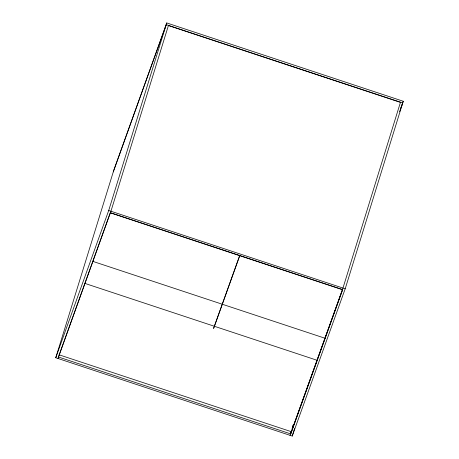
<?xml version="1.0" encoding="UTF-8"?>
<svg xmlns="http://www.w3.org/2000/svg" width="459" height="459" viewBox="0 0 459 459"><rect width="100%" height="100%" fill="white"/><g stroke="black" fill="none" stroke-linecap="round" stroke-linejoin="round"><path stroke-width="0.69" d="M55.751 357.745L113.803 170.197L166.76 22.95L403.249 101.255L345.197 288.803L292.24 436.05L55.751 357.745L108.703 210.497L166.76 22.95M59.349 354.296L58.505 357.027L290.759 433.927L342.609 289.744L110.355 212.844M84.198 285.59L84.875 283.392L317.129 360.292L342.569 289.549M168.47 25.377L110.935 211.238L57.983 358.485M292.125 428.482L293.181 425.063M290.536 433.853L291.379 431.121M292.222 428.39L293.278 424.977M290.926 433.376L291.264 432.28M292.24 436.05L294.569 428.534M400.495 102.202L342.965 288.063L290.008 435.31M113.281 171.884L166.238 24.637L402.727 102.942L399.582 111.686M110.315 212.649L59.182 354.83L291.436 431.73L316.882 360.969M239.713 255.514L213.596 328.437L239.759 255.686M400.833 107.98L403.249 101.255M168.413 25.549L400.443 102.374M108.703 210.497L345.197 288.803M110.412 212.695L342.437 289.52M92.798 261.36L325.052 338.26"/></g></svg>
